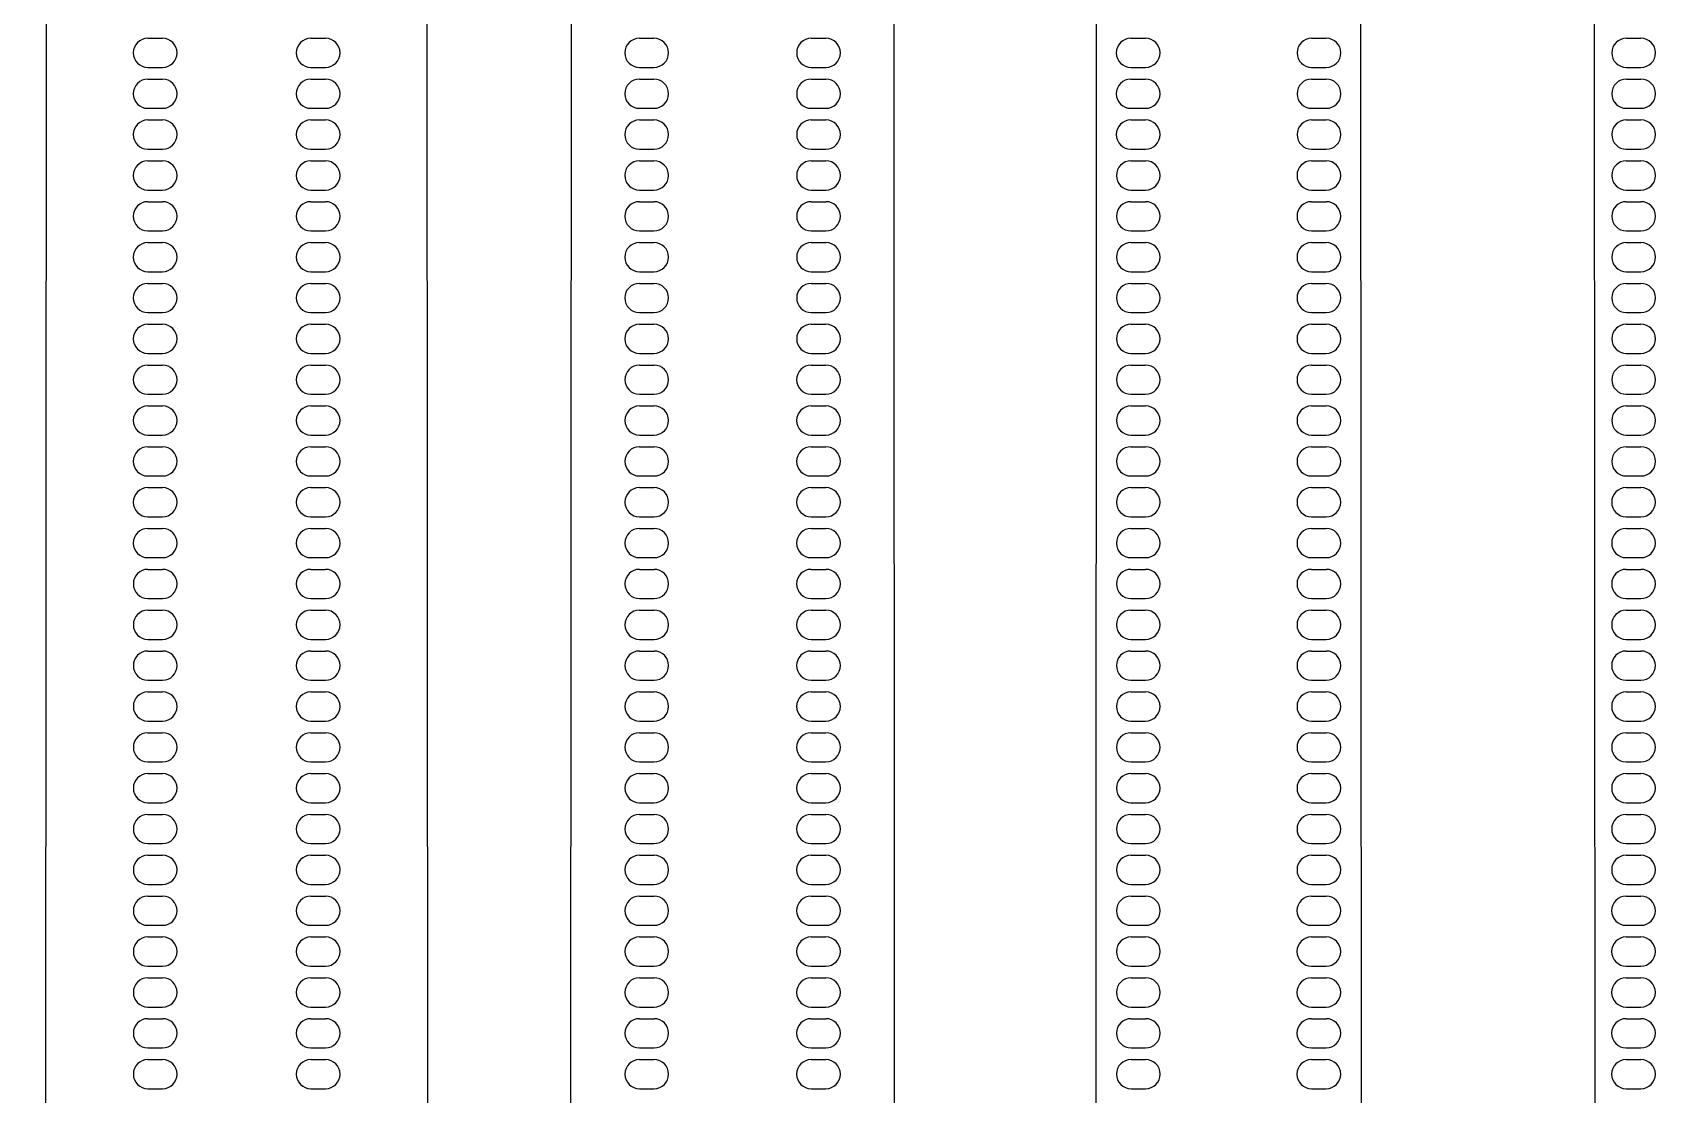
# Model space of a CAD drawing. Header units: millimetres. Extents: x -12.5 to 12.5, y -37.5 to 37.5.
# Drawn here: x -2.9 to -0.118, y 18.785 to 20.605 of the extents above; entities that cross this region are included whole.
import ezdxf

# ---------------------------------------------------------------- set-up
doc = ezdxf.new("R2010")
doc.units = ezdxf.units.MM

msp = doc.modelspace()

# ---------------------------------------------------------------- linework, layer by layer
at = {"color": 7, "linetype": 'Continuous'}
for p, q in [((-2.875, 24), (-2.9, -25)), ((-2.2, -25), (-2.225, 24)), ((-1.975, 24), (-2, -25)), ((-1.4, -25), (-1.425, 24)), ((-1.075, 24), (-1.1, -25)), ((-0.6, -25), (-0.625, 24)), ((-0.225, 24), (-0.2059, -13.45)), ((-2.7022, 20.595), (-2.6772, 20.595)), ((-2.4228, 20.595), (-2.3978, 20.595)), ((-1.8598, 20.595), (-1.8348, 20.595)), ((-1.5652, 20.595), (-1.5402, 20.595)), ((-1.0174, 20.595), (-0.9924, 20.595)), ((-0.7076, 20.595), (-0.6826, 20.595)), ((-0.1682, 20.595), (-0.1432, 20.595)), ((-2.7022, 20.545), (-2.6772, 20.545)), ((-2.4228, 20.545), (-2.3978, 20.545)), ((-1.8598, 20.545), (-1.8348, 20.545)), ((-1.5652, 20.545), (-1.5402, 20.545)), ((-1.0174, 20.545), (-0.9924, 20.545)), ((-0.7076, 20.545), (-0.6826, 20.545)), ((-0.1682, 20.545), (-0.1432, 20.545)), ((-2.7022, 20.525), (-2.6772, 20.525)), ((-2.4228, 20.525), (-2.3978, 20.525)), ((-1.8598, 20.525), (-1.8348, 20.525)), ((-1.5652, 20.525), (-1.5402, 20.525)), ((-1.0174, 20.525), (-0.9924, 20.525)), ((-0.7076, 20.525), (-0.6826, 20.525)), ((-0.1682, 20.525), (-0.1432, 20.525)), ((-2.7022, 20.475), (-2.6772, 20.475)), ((-2.4228, 20.475), (-2.3978, 20.475)), ((-1.8598, 20.475), (-1.8348, 20.475)), ((-1.5652, 20.475), (-1.5402, 20.475)), ((-1.0174, 20.475), (-0.9924, 20.475)), ((-0.7076, 20.475), (-0.6826, 20.475)), ((-0.1682, 20.475), (-0.1432, 20.475)), ((-2.7022, 20.455), (-2.6772, 20.455)), ((-2.4228, 20.455), (-2.3978, 20.455)), ((-1.8598, 20.455), (-1.8348, 20.455)), ((-1.5652, 20.455), (-1.5402, 20.455)), ((-1.0174, 20.455), (-0.9924, 20.455)), ((-0.7076, 20.455), (-0.6826, 20.455)), ((-0.1683, 20.455), (-0.1433, 20.455)), ((-2.7022, 20.405), (-2.6772, 20.405)), ((-2.4228, 20.405), (-2.3978, 20.405)), ((-1.8598, 20.405), (-1.8348, 20.405)), ((-1.5652, 20.405), (-1.5402, 20.405)), ((-1.0174, 20.405), (-0.9924, 20.405)), ((-0.7076, 20.405), (-0.6826, 20.405)), ((-0.1683, 20.405), (-0.1433, 20.405)), ((-2.7022, 20.385), (-2.6772, 20.385)), ((-2.4228, 20.385), (-2.3978, 20.385)), ((-1.8598, 20.385), (-1.8348, 20.385)), ((-1.5652, 20.385), (-1.5402, 20.385)), ((-1.0173, 20.385), (-0.9923, 20.385)), ((-0.7077, 20.385), (-0.6827, 20.385)), ((-0.1683, 20.385), (-0.1433, 20.385)), ((-2.7022, 20.335), (-2.6772, 20.335)), ((-2.4228, 20.335), (-2.3978, 20.335)), ((-1.8598, 20.335), (-1.8348, 20.335)), ((-1.5652, 20.335), (-1.5402, 20.335)), ((-1.0173, 20.335), (-0.9923, 20.335)), ((-0.7077, 20.335), (-0.6827, 20.335)), ((-0.1683, 20.335), (-0.1433, 20.335)), ((-2.7022, 20.315), (-2.6772, 20.315)), ((-2.4228, 20.315), (-2.3978, 20.315)), ((-1.8598, 20.315), (-1.8348, 20.315)), ((-1.5652, 20.315), (-1.5402, 20.315)), ((-1.0173, 20.315), (-0.9923, 20.315)), ((-0.7077, 20.315), (-0.6827, 20.315)), ((-0.1683, 20.315), (-0.1433, 20.315)), ((-2.7022, 20.265), (-2.6772, 20.265)), ((-2.4228, 20.265), (-2.3978, 20.265)), ((-1.8598, 20.265), (-1.8348, 20.265)), ((-1.5652, 20.265), (-1.5402, 20.265)), ((-1.0173, 20.265), (-0.9923, 20.265)), ((-0.7077, 20.265), (-0.6827, 20.265)), ((-0.1683, 20.265), (-0.1433, 20.265)), ((-2.7022, 20.245), (-2.6772, 20.245)), ((-2.4228, 20.245), (-2.3978, 20.245)), ((-1.8598, 20.245), (-1.8348, 20.245)), ((-1.5652, 20.245), (-1.5402, 20.245)), ((-1.0173, 20.245), (-0.9923, 20.245)), ((-0.7077, 20.245), (-0.6827, 20.245)), ((-0.1683, 20.245), (-0.1433, 20.245)), ((-2.7022, 20.195), (-2.6772, 20.195)), ((-2.7022, 20.175), (-2.6772, 20.175)), ((-2.4228, 20.195), (-2.3978, 20.195)), ((-2.4228, 20.175), (-2.3978, 20.175)), ((-1.8598, 20.195), (-1.8348, 20.195)), ((-1.8598, 20.175), (-1.8348, 20.175)), ((-1.5652, 20.195), (-1.5402, 20.195)), ((-1.5652, 20.175), (-1.5402, 20.175)), ((-1.0173, 20.195), (-0.9923, 20.195)), ((-1.0173, 20.175), (-0.9923, 20.175)), ((-0.7077, 20.195), (-0.6827, 20.195)), ((-0.7077, 20.175), (-0.6827, 20.175)), ((-0.1683, 20.195), (-0.1433, 20.195)), ((-0.1683, 20.175), (-0.1433, 20.175)), ((-2.7022, 20.125), (-2.6772, 20.125)), ((-2.4228, 20.125), (-2.3978, 20.125)), ((-1.8598, 20.125), (-1.8348, 20.125)), ((-1.5652, 20.125), (-1.5402, 20.125)), ((-1.0173, 20.125), (-0.9923, 20.125)), ((-0.7077, 20.125), (-0.6827, 20.125)), ((-0.1683, 20.125), (-0.1433, 20.125)), ((-2.7022, 20.105), (-2.6772, 20.105)), ((-2.4228, 20.105), (-2.3978, 20.105)), ((-1.8598, 20.105), (-1.8348, 20.105)), ((-1.5652, 20.105), (-1.5402, 20.105)), ((-1.0173, 20.105), (-0.9923, 20.105)), ((-0.7077, 20.105), (-0.6827, 20.105)), ((-0.1683, 20.105), (-0.1433, 20.105)), ((-2.7022, 20.055), (-2.6772, 20.055)), ((-2.7022, 20.035), (-2.6772, 20.035)), ((-2.4228, 20.055), (-2.3978, 20.055)), ((-2.4228, 20.035), (-2.3978, 20.035)), ((-1.8598, 20.055), (-1.8348, 20.055)), ((-1.8597, 20.035), (-1.8347, 20.035)), ((-1.5653, 20.035), (-1.5403, 20.035)), ((-1.5652, 20.055), (-1.5402, 20.055)), ((-1.0173, 20.055), (-0.9923, 20.055)), ((-1.0173, 20.035), (-0.9923, 20.035)), ((-0.7077, 20.055), (-0.6827, 20.055)), ((-0.7077, 20.035), (-0.6827, 20.035)), ((-0.1683, 20.055), (-0.1433, 20.055)), ((-0.1683, 20.035), (-0.1433, 20.035)), ((-2.7022, 19.985), (-2.6772, 19.985)), ((-2.4228, 19.985), (-2.3978, 19.985)), ((-1.8597, 19.985), (-1.8347, 19.985)), ((-1.5653, 19.985), (-1.5403, 19.985)), ((-1.0173, 19.985), (-0.9923, 19.985)), ((-0.7077, 19.985), (-0.6827, 19.985)), ((-0.1683, 19.985), (-0.1433, 19.985)), ((-2.7022, 19.965), (-2.6772, 19.965)), ((-2.4228, 19.965), (-2.3978, 19.965)), ((-1.8597, 19.965), (-1.8347, 19.965)), ((-1.5653, 19.965), (-1.5403, 19.965)), ((-1.0173, 19.965), (-0.9923, 19.965)), ((-0.7077, 19.965), (-0.6827, 19.965)), ((-0.1683, 19.965), (-0.1433, 19.965)), ((-2.7022, 19.915), (-2.6772, 19.915)), ((-2.7022, 19.895), (-2.6772, 19.895)), ((-2.4228, 19.915), (-2.3978, 19.915)), ((-2.4228, 19.895), (-2.3978, 19.895)), ((-1.8597, 19.915), (-1.8347, 19.915)), ((-1.8597, 19.895), (-1.8347, 19.895)), ((-1.5653, 19.915), (-1.5403, 19.915)), ((-1.5653, 19.895), (-1.5403, 19.895)), ((-1.0173, 19.915), (-0.9923, 19.915)), ((-1.0173, 19.895), (-0.9923, 19.895)), ((-0.7077, 19.915), (-0.6827, 19.915)), ((-0.7077, 19.895), (-0.6827, 19.895)), ((-0.1683, 19.915), (-0.1433, 19.915)), ((-0.1683, 19.895), (-0.1433, 19.895)), ((-2.7022, 19.845), (-2.6772, 19.845)), ((-2.4228, 19.845), (-2.3978, 19.845)), ((-1.8597, 19.845), (-1.8347, 19.845)), ((-1.5653, 19.845), (-1.5403, 19.845)), ((-1.0173, 19.845), (-0.9923, 19.845)), ((-0.7077, 19.845), (-0.6827, 19.845)), ((-0.1683, 19.845), (-0.1433, 19.845)), ((-2.7022, 19.825), (-2.6772, 19.825)), ((-2.4228, 19.825), (-2.3978, 19.825)), ((-1.8597, 19.825), (-1.8347, 19.825)), ((-1.5653, 19.825), (-1.5403, 19.825)), ((-1.0173, 19.825), (-0.9923, 19.825)), ((-0.7077, 19.825), (-0.6827, 19.825)), ((-0.1684, 19.825), (-0.1434, 19.825)), ((-2.7022, 19.775), (-2.6772, 19.775)), ((-2.7022, 19.755), (-2.6772, 19.755)), ((-2.4228, 19.775), (-2.3978, 19.775)), ((-2.4228, 19.755), (-2.3978, 19.755)), ((-1.8597, 19.775), (-1.8347, 19.775)), ((-1.8597, 19.755), (-1.8347, 19.755)), ((-1.5653, 19.775), (-1.5403, 19.775)), ((-1.5653, 19.755), (-1.5403, 19.755)), ((-1.0173, 19.775), (-0.9923, 19.775)), ((-1.0173, 19.755), (-0.9923, 19.755)), ((-0.7077, 19.775), (-0.6827, 19.775)), ((-0.7077, 19.755), (-0.6827, 19.755)), ((-0.1684, 19.775), (-0.1434, 19.775)), ((-0.1684, 19.755), (-0.1434, 19.755)), ((-2.7022, 19.705), (-2.6772, 19.705)), ((-2.4228, 19.705), (-2.3978, 19.705)), ((-1.8597, 19.705), (-1.8347, 19.705)), ((-1.5653, 19.705), (-1.5403, 19.705)), ((-1.0173, 19.705), (-0.9923, 19.705)), ((-0.7077, 19.705), (-0.6827, 19.705)), ((-0.1684, 19.705), (-0.1434, 19.705)), ((-2.7021, 19.685), (-2.6771, 19.685)), ((-2.4229, 19.685), (-2.3979, 19.685)), ((-1.8597, 19.685), (-1.8347, 19.685)), ((-1.5653, 19.685), (-1.5403, 19.685)), ((-1.0173, 19.685), (-0.9923, 19.685)), ((-0.7077, 19.685), (-0.6827, 19.685)), ((-0.1684, 19.685), (-0.1434, 19.685)), ((-2.7021, 19.635), (-2.6771, 19.635)), ((-2.7021, 19.615), (-2.6771, 19.615)), ((-2.4229, 19.635), (-2.3979, 19.635)), ((-2.4229, 19.615), (-2.3979, 19.615)), ((-1.8597, 19.635), (-1.8347, 19.635)), ((-1.8597, 19.615), (-1.8347, 19.615)), ((-1.5653, 19.635), (-1.5403, 19.635)), ((-1.5653, 19.615), (-1.5403, 19.615)), ((-1.0173, 19.635), (-0.9923, 19.635)), ((-1.0173, 19.615), (-0.9923, 19.615)), ((-0.7077, 19.635), (-0.6827, 19.635)), ((-0.7077, 19.615), (-0.6827, 19.615)), ((-0.1684, 19.635), (-0.1434, 19.635)), ((-0.1684, 19.615), (-0.1434, 19.615)), ((-2.7021, 19.565), (-2.6771, 19.565)), ((-2.4229, 19.565), (-2.3979, 19.565)), ((-1.8597, 19.565), (-1.8347, 19.565)), ((-1.5653, 19.565), (-1.5403, 19.565)), ((-1.0173, 19.565), (-0.9923, 19.565)), ((-0.7077, 19.565), (-0.6827, 19.565)), ((-0.1684, 19.565), (-0.1434, 19.565)), ((-2.7021, 19.545), (-2.6771, 19.545)), ((-2.4229, 19.545), (-2.3979, 19.545)), ((-1.8597, 19.545), (-1.8347, 19.545)), ((-1.5653, 19.545), (-1.5403, 19.545)), ((-1.0173, 19.545), (-0.9923, 19.545)), ((-0.7077, 19.545), (-0.6827, 19.545)), ((-0.1684, 19.545), (-0.1434, 19.545)), ((-2.7021, 19.495), (-2.6771, 19.495)), ((-2.7021, 19.475), (-2.6771, 19.475)), ((-2.4229, 19.495), (-2.3979, 19.495)), ((-2.4229, 19.475), (-2.3979, 19.475)), ((-1.8597, 19.495), (-1.8347, 19.495)), ((-1.8597, 19.475), (-1.8347, 19.475)), ((-1.5653, 19.495), (-1.5403, 19.495)), ((-1.5653, 19.475), (-1.5403, 19.475)), ((-1.0173, 19.495), (-0.9923, 19.495)), ((-1.0173, 19.475), (-0.9923, 19.475)), ((-0.7077, 19.495), (-0.6827, 19.495)), ((-0.7077, 19.475), (-0.6827, 19.475)), ((-0.1684, 19.495), (-0.1434, 19.495)), ((-0.1684, 19.475), (-0.1434, 19.475)), ((-2.7021, 19.425), (-2.6771, 19.425)), ((-2.4229, 19.425), (-2.3979, 19.425)), ((-1.8597, 19.425), (-1.8347, 19.425)), ((-1.5653, 19.425), (-1.5403, 19.425)), ((-1.0173, 19.425), (-0.9923, 19.425)), ((-0.7077, 19.425), (-0.6827, 19.425)), ((-0.1684, 19.425), (-0.1434, 19.425)), ((-2.7021, 19.405), (-2.6771, 19.405)), ((-2.4229, 19.405), (-2.3979, 19.405)), ((-1.8597, 19.405), (-1.8347, 19.405)), ((-1.5653, 19.405), (-1.5403, 19.405)), ((-1.0173, 19.405), (-0.9923, 19.405)), ((-0.7077, 19.405), (-0.6827, 19.405)), ((-0.1684, 19.405), (-0.1434, 19.405)), ((-2.7021, 19.355), (-2.6771, 19.355)), ((-2.7021, 19.335), (-2.6771, 19.335)), ((-2.4229, 19.355), (-2.3979, 19.355)), ((-2.4229, 19.335), (-2.3979, 19.335)), ((-1.8597, 19.355), (-1.8347, 19.355)), ((-1.8597, 19.335), (-1.8347, 19.335)), ((-1.5653, 19.355), (-1.5403, 19.355)), ((-1.5653, 19.335), (-1.5403, 19.335)), ((-1.0173, 19.355), (-0.9923, 19.355)), ((-1.0173, 19.335), (-0.9923, 19.335)), ((-0.7077, 19.355), (-0.6827, 19.355)), ((-0.7077, 19.335), (-0.6827, 19.335)), ((-0.1684, 19.355), (-0.1434, 19.355)), ((-0.1684, 19.335), (-0.1434, 19.335)), ((-2.7021, 19.285), (-2.6771, 19.285)), ((-2.4229, 19.285), (-2.3979, 19.285)), ((-1.8597, 19.285), (-1.8347, 19.285)), ((-1.5653, 19.285), (-1.5403, 19.285)), ((-1.0173, 19.285), (-0.9923, 19.285)), ((-0.7077, 19.285), (-0.6827, 19.285)), ((-0.1684, 19.285), (-0.1434, 19.285)), ((-2.7021, 19.265), (-2.6771, 19.265)), ((-2.4229, 19.265), (-2.3979, 19.265)), ((-1.8597, 19.265), (-1.8347, 19.265)), ((-1.5653, 19.265), (-1.5403, 19.265)), ((-1.0173, 19.265), (-0.9923, 19.265)), ((-0.7077, 19.265), (-0.6827, 19.265)), ((-0.1684, 19.265), (-0.1434, 19.265)), ((-2.7021, 19.215), (-2.6771, 19.215)), ((-2.7021, 19.195), (-2.6771, 19.195)), ((-2.4229, 19.215), (-2.3979, 19.215)), ((-2.4229, 19.195), (-2.3979, 19.195)), ((-1.8597, 19.215), (-1.8347, 19.215)), ((-1.8597, 19.195), (-1.8347, 19.195)), ((-1.5653, 19.215), (-1.5403, 19.215)), ((-1.5653, 19.195), (-1.5403, 19.195)), ((-1.0173, 19.215), (-0.9923, 19.215)), ((-1.0173, 19.195), (-0.9923, 19.195)), ((-0.7077, 19.215), (-0.6827, 19.215)), ((-0.7077, 19.195), (-0.6827, 19.195)), ((-0.1684, 19.215), (-0.1434, 19.215)), ((-0.1684, 19.195), (-0.1434, 19.195)), ((-2.7021, 19.145), (-2.6771, 19.145)), ((-2.4229, 19.145), (-2.3979, 19.145)), ((-1.8597, 19.145), (-1.8347, 19.145)), ((-1.5653, 19.145), (-1.5403, 19.145)), ((-1.0173, 19.145), (-0.9923, 19.145)), ((-0.7077, 19.145), (-0.6827, 19.145)), ((-0.1684, 19.145), (-0.1434, 19.145)), ((-2.7021, 19.125), (-2.6771, 19.125)), ((-2.4229, 19.125), (-2.3979, 19.125)), ((-1.8597, 19.125), (-1.8347, 19.125)), ((-1.5653, 19.125), (-1.5403, 19.125)), ((-1.0172, 19.125), (-0.9922, 19.125)), ((-0.7078, 19.125), (-0.6828, 19.125)), ((-0.1685, 19.125), (-0.1435, 19.125)), ((-2.7021, 19.075), (-2.6771, 19.075)), ((-2.4229, 19.075), (-2.3979, 19.075)), ((-1.8597, 19.075), (-1.8347, 19.075)), ((-1.5653, 19.075), (-1.5403, 19.075)), ((-1.0172, 19.075), (-0.9922, 19.075)), ((-0.7078, 19.075), (-0.6828, 19.075)), ((-0.1685, 19.075), (-0.1435, 19.075)), ((-2.7021, 19.055), (-2.6771, 19.055)), ((-2.4229, 19.055), (-2.3979, 19.055)), ((-1.8597, 19.055), (-1.8347, 19.055)), ((-1.5653, 19.055), (-1.5403, 19.055)), ((-1.0172, 19.055), (-0.9922, 19.055)), ((-0.7078, 19.055), (-0.6828, 19.055)), ((-0.1685, 19.055), (-0.1435, 19.055)), ((-2.7021, 19.005), (-2.6771, 19.005)), ((-2.4229, 19.005), (-2.3979, 19.005)), ((-1.8597, 19.005), (-1.8347, 19.005)), ((-1.5653, 19.005), (-1.5403, 19.005)), ((-1.0172, 19.005), (-0.9922, 19.005)), ((-0.7078, 19.005), (-0.6828, 19.005)), ((-0.1685, 19.005), (-0.1435, 19.005)), ((-2.7021, 18.985), (-2.6771, 18.985)), ((-2.4229, 18.985), (-2.3979, 18.985)), ((-1.8597, 18.985), (-1.8347, 18.985)), ((-1.5653, 18.985), (-1.5403, 18.985)), ((-1.0172, 18.985), (-0.9922, 18.985)), ((-0.7078, 18.985), (-0.6828, 18.985)), ((-0.1685, 18.985), (-0.1435, 18.985)), ((-2.7021, 18.935), (-2.6771, 18.935)), ((-2.4229, 18.935), (-2.3979, 18.935)), ((-1.8597, 18.935), (-1.8347, 18.935)), ((-1.5653, 18.935), (-1.5403, 18.935)), ((-1.0172, 18.935), (-0.9922, 18.935)), ((-0.7078, 18.935), (-0.6828, 18.935)), ((-0.1685, 18.935), (-0.1435, 18.935)), ((-2.7021, 18.915), (-2.6771, 18.915)), ((-2.4229, 18.915), (-2.3979, 18.915)), ((-1.8597, 18.915), (-1.8347, 18.915)), ((-1.5653, 18.915), (-1.5403, 18.915)), ((-1.0172, 18.915), (-0.9922, 18.915)), ((-0.7078, 18.915), (-0.6828, 18.915)), ((-0.1685, 18.915), (-0.1435, 18.915)), ((-2.7021, 18.865), (-2.6771, 18.865)), ((-2.4229, 18.865), (-2.3979, 18.865)), ((-1.8597, 18.865), (-1.8347, 18.865)), ((-1.5653, 18.865), (-1.5403, 18.865)), ((-1.0172, 18.865), (-0.9922, 18.865)), ((-0.7078, 18.865), (-0.6828, 18.865)), ((-0.1685, 18.865), (-0.1435, 18.865)), ((-2.7021, 18.845), (-2.6771, 18.845)), ((-2.4229, 18.845), (-2.3979, 18.845)), ((-1.8597, 18.845), (-1.8347, 18.845)), ((-1.5653, 18.845), (-1.5403, 18.845)), ((-1.0172, 18.845), (-0.9922, 18.845)), ((-0.7078, 18.845), (-0.6828, 18.845)), ((-0.1685, 18.845), (-0.1435, 18.845)), ((-2.7021, 18.795), (-2.6771, 18.795)), ((-2.4229, 18.795), (-2.3979, 18.795)), ((-1.8597, 18.795), (-1.8347, 18.795)), ((-1.5653, 18.795), (-1.5403, 18.795)), ((-1.0172, 18.795), (-0.9922, 18.795)), ((-0.7078, 18.795), (-0.6828, 18.795)), ((-0.1685, 18.795), (-0.1435, 18.795))]:
    msp.add_line(p, q, dxfattribs=at)
for centre, start, end in [((-2.7022, 20.57), 90, 270), ((-2.6772, 20.57), 270, 90), ((-2.4228, 20.57), 90, 270), ((-2.3978, 20.57), 270, 90), ((-1.8598, 20.57), 90, 270), ((-1.8348, 20.57), 270, 90), ((-1.5652, 20.57), 90, 270), ((-1.5402, 20.57), 270, 90), ((-1.0174, 20.57), 90, 270), ((-0.9924, 20.57), 270, 90), ((-0.7076, 20.57), 90, 270), ((-0.6826, 20.57), 270, 90), ((-0.1682, 20.57), 90, 270), ((-0.1432, 20.57), 270, 90), ((-2.7022, 20.5), 90, 270), ((-2.6772, 20.5), 270, 90), ((-2.4228, 20.5), 90, 270), ((-2.3978, 20.5), 270, 90), ((-1.8598, 20.5), 90, 270), ((-1.8348, 20.5), 270, 90), ((-1.5652, 20.5), 90, 270), ((-1.5402, 20.5), 270, 90), ((-1.0174, 20.5), 90, 270), ((-0.9924, 20.5), 270, 90), ((-0.7076, 20.5), 90, 270), ((-0.6826, 20.5), 270, 90), ((-0.1682, 20.5), 90, 270), ((-0.1432, 20.5), 270, 90), ((-2.7022, 20.43), 90, 270), ((-2.6772, 20.43), 270, 90), ((-2.4228, 20.43), 90, 270), ((-2.3978, 20.43), 270, 90), ((-1.8598, 20.43), 90, 270), ((-1.8348, 20.43), 270, 90), ((-1.5652, 20.43), 90, 270), ((-1.5402, 20.43), 270, 90), ((-1.0174, 20.43), 90, 270), ((-0.9924, 20.43), 270, 90), ((-0.7076, 20.43), 90, 270), ((-0.6826, 20.43), 270, 90), ((-0.1683, 20.43), 90, 270), ((-0.1433, 20.43), 270, 90), ((-2.7022, 20.36), 90, 270), ((-2.6772, 20.36), 270, 90), ((-2.4228, 20.36), 90, 270), ((-2.3978, 20.36), 270, 90), ((-1.8598, 20.36), 90, 270), ((-1.8348, 20.36), 270, 90), ((-1.5652, 20.36), 90, 270), ((-1.5402, 20.36), 270, 90), ((-1.0173, 20.36), 90, 270), ((-0.9923, 20.36), 270, 90), ((-0.7077, 20.36), 90, 270), ((-0.6827, 20.36), 270, 90), ((-0.1683, 20.36), 90, 270), ((-0.1433, 20.36), 270, 90), ((-2.7022, 20.29), 90, 270), ((-2.6772, 20.29), 270, 90), ((-2.4228, 20.29), 90, 270), ((-2.3978, 20.29), 270, 90), ((-1.8598, 20.29), 90, 270), ((-1.8348, 20.29), 270, 90), ((-1.5652, 20.29), 90, 270), ((-1.5402, 20.29), 270, 90), ((-1.0173, 20.29), 90, 270), ((-0.9923, 20.29), 270, 90), ((-0.7077, 20.29), 90, 270), ((-0.6827, 20.29), 270, 90), ((-0.1683, 20.29), 90, 270), ((-0.1433, 20.29), 270, 90), ((-2.7022, 20.22), 90, 270), ((-2.6772, 20.22), 270, 90), ((-2.4228, 20.22), 90, 270), ((-2.3978, 20.22), 270, 90), ((-1.8598, 20.22), 90, 270), ((-1.8348, 20.22), 270, 90), ((-1.5652, 20.22), 90, 270), ((-1.5402, 20.22), 270, 90), ((-1.0173, 20.22), 90, 270), ((-0.9923, 20.22), 270, 90), ((-0.7077, 20.22), 90, 270), ((-0.6827, 20.22), 270, 90), ((-0.1683, 20.22), 90, 270), ((-0.1433, 20.22), 270, 90), ((-2.7022, 20.15), 90, 270), ((-2.6772, 20.15), 270, 90), ((-2.4228, 20.15), 90, 270), ((-2.3978, 20.15), 270, 90), ((-1.8598, 20.15), 90, 270), ((-1.8348, 20.15), 270, 90), ((-1.5652, 20.15), 90, 270), ((-1.5402, 20.15), 270, 90), ((-1.0173, 20.15), 90, 270), ((-0.9923, 20.15), 270, 90), ((-0.7077, 20.15), 90, 270), ((-0.6827, 20.15), 270, 90), ((-0.1683, 20.15), 90, 270), ((-0.1433, 20.15), 270, 90), ((-2.7022, 20.08), 90, 270), ((-2.6772, 20.08), 270, 90), ((-2.4228, 20.08), 90, 270), ((-2.3978, 20.08), 270, 90), ((-1.8598, 20.08), 90, 270), ((-1.8348, 20.08), 270, 90), ((-1.5652, 20.08), 90, 270), ((-1.5402, 20.08), 270, 90), ((-1.0173, 20.08), 90, 270), ((-0.9923, 20.08), 270, 90), ((-0.7077, 20.08), 90, 270), ((-0.6827, 20.08), 270, 90), ((-0.1683, 20.08), 90, 270), ((-0.1433, 20.08), 270, 90), ((-2.7022, 20.01), 90, 270), ((-2.6772, 20.01), 270, 90), ((-2.4228, 20.01), 90, 270), ((-2.3978, 20.01), 270, 90), ((-1.8597, 20.01), 90, 270), ((-1.8347, 20.01), 270, 90), ((-1.5653, 20.01), 90, 270), ((-1.5403, 20.01), 270, 90), ((-1.0173, 20.01), 90, 270), ((-0.9923, 20.01), 270, 90), ((-0.7077, 20.01), 90, 270), ((-0.6827, 20.01), 270, 90), ((-0.1683, 20.01), 90, 270), ((-0.1433, 20.01), 270, 90), ((-2.7022, 19.94), 90, 270), ((-2.6772, 19.94), 270, 90), ((-2.4228, 19.94), 90, 270), ((-2.3978, 19.94), 270, 90), ((-1.8597, 19.94), 90, 270), ((-1.8347, 19.94), 270, 90), ((-1.5653, 19.94), 90, 270), ((-1.5403, 19.94), 270, 90), ((-1.0173, 19.94), 90, 270), ((-0.9923, 19.94), 270, 90), ((-0.7077, 19.94), 90, 270), ((-0.6827, 19.94), 270, 90), ((-0.1683, 19.94), 90, 270), ((-0.1433, 19.94), 270, 90), ((-2.7022, 19.87), 90, 270), ((-2.6772, 19.87), 270, 90), ((-2.4228, 19.87), 90, 270), ((-2.3978, 19.87), 270, 90), ((-1.8597, 19.87), 90, 270), ((-1.8347, 19.87), 270, 90), ((-1.5653, 19.87), 90, 270), ((-1.5403, 19.87), 270, 90), ((-1.0173, 19.87), 90, 270), ((-0.9923, 19.87), 270, 90), ((-0.7077, 19.87), 90, 270), ((-0.6827, 19.87), 270, 90), ((-0.1683, 19.87), 90, 270), ((-0.1433, 19.87), 270, 90), ((-2.7022, 19.8), 90, 270), ((-2.6772, 19.8), 270, 90), ((-2.4228, 19.8), 90, 270), ((-2.3978, 19.8), 270, 90), ((-1.8597, 19.8), 90, 270), ((-1.8347, 19.8), 270, 90), ((-1.5653, 19.8), 90, 270), ((-1.5403, 19.8), 270, 90), ((-1.0173, 19.8), 90, 270), ((-0.9923, 19.8), 270, 90), ((-0.7077, 19.8), 90, 270), ((-0.6827, 19.8), 270, 90), ((-0.1684, 19.8), 90, 270), ((-0.1434, 19.8), 270, 90), ((-2.7022, 19.73), 90, 270), ((-2.6772, 19.73), 270, 90), ((-2.4228, 19.73), 90, 270), ((-2.3978, 19.73), 270, 90), ((-1.8597, 19.73), 90, 270), ((-1.8347, 19.73), 270, 90), ((-1.5653, 19.73), 90, 270), ((-1.5403, 19.73), 270, 90), ((-1.0173, 19.73), 90, 270), ((-0.9923, 19.73), 270, 90), ((-0.7077, 19.73), 90, 270), ((-0.6827, 19.73), 270, 90), ((-0.1684, 19.73), 90, 270), ((-0.1434, 19.73), 270, 90), ((-2.7021, 19.66), 90, 270), ((-2.6771, 19.66), 270, 90), ((-2.4229, 19.66), 90, 270), ((-2.3979, 19.66), 270, 90), ((-1.8597, 19.66), 90, 270), ((-1.8347, 19.66), 270, 90), ((-1.5653, 19.66), 90, 270), ((-1.5403, 19.66), 270, 90), ((-1.0173, 19.66), 90, 270), ((-0.9923, 19.66), 270, 90), ((-0.7077, 19.66), 90, 270), ((-0.6827, 19.66), 270, 90), ((-0.1684, 19.66), 90, 270), ((-0.1434, 19.66), 270, 90), ((-2.7021, 19.59), 90, 270), ((-2.6771, 19.59), 270, 90), ((-2.4229, 19.59), 90, 270), ((-2.3979, 19.59), 270, 90), ((-1.8597, 19.59), 90, 270), ((-1.8347, 19.59), 270, 90), ((-1.5653, 19.59), 90, 270), ((-1.5403, 19.59), 270, 90), ((-1.0173, 19.59), 90, 270), ((-0.9923, 19.59), 270, 90), ((-0.7077, 19.59), 90, 270), ((-0.6827, 19.59), 270, 90), ((-0.1684, 19.59), 90, 270), ((-0.1434, 19.59), 270, 90), ((-2.7021, 19.52), 90, 270), ((-2.6771, 19.52), 270, 90), ((-2.4229, 19.52), 90, 270), ((-2.3979, 19.52), 270, 90), ((-1.8597, 19.52), 90, 270), ((-1.8347, 19.52), 270, 90), ((-1.5653, 19.52), 90, 270), ((-1.5403, 19.52), 270, 90), ((-1.0173, 19.52), 90, 270), ((-0.9923, 19.52), 270, 90), ((-0.7077, 19.52), 90, 270), ((-0.6827, 19.52), 270, 90), ((-0.1684, 19.52), 90, 270), ((-0.1434, 19.52), 270, 90), ((-2.7021, 19.45), 90, 270), ((-2.6771, 19.45), 270, 90), ((-2.4229, 19.45), 90, 270), ((-2.3979, 19.45), 270, 90), ((-1.8597, 19.45), 90, 270), ((-1.8347, 19.45), 270, 90), ((-1.5653, 19.45), 90, 270), ((-1.5403, 19.45), 270, 90), ((-1.0173, 19.45), 90, 270), ((-0.9923, 19.45), 270, 90), ((-0.7077, 19.45), 90, 270), ((-0.6827, 19.45), 270, 90), ((-0.1684, 19.45), 90, 270), ((-0.1434, 19.45), 270, 90), ((-2.7021, 19.38), 90, 270), ((-2.6771, 19.38), 270, 90), ((-2.4229, 19.38), 90, 270), ((-2.3979, 19.38), 270, 90), ((-1.8597, 19.38), 90, 270), ((-1.8347, 19.38), 270, 90), ((-1.5653, 19.38), 90, 270), ((-1.5403, 19.38), 270, 90), ((-1.0173, 19.38), 90, 270), ((-0.9923, 19.38), 270, 90), ((-0.7077, 19.38), 90, 270), ((-0.6827, 19.38), 270, 90), ((-0.1684, 19.38), 90, 270), ((-0.1434, 19.38), 270, 90), ((-2.7021, 19.31), 90, 270), ((-2.6771, 19.31), 270, 90), ((-2.4229, 19.31), 90, 270), ((-2.3979, 19.31), 270, 90), ((-1.8597, 19.31), 90, 270), ((-1.8347, 19.31), 270, 90), ((-1.5653, 19.31), 90, 270), ((-1.5403, 19.31), 270, 90), ((-1.0173, 19.31), 90, 270), ((-0.9923, 19.31), 270, 90), ((-0.7077, 19.31), 90, 270), ((-0.6827, 19.31), 270, 90), ((-0.1684, 19.31), 90, 270), ((-0.1434, 19.31), 270, 90), ((-2.7021, 19.24), 90, 270), ((-2.6771, 19.24), 270, 90), ((-2.4229, 19.24), 90, 270), ((-2.3979, 19.24), 270, 90), ((-1.8597, 19.24), 90, 270), ((-1.8347, 19.24), 270, 90), ((-1.5653, 19.24), 90, 270), ((-1.5403, 19.24), 270, 90), ((-1.0173, 19.24), 90, 270), ((-0.9923, 19.24), 270, 90), ((-0.7077, 19.24), 90, 270), ((-0.6827, 19.24), 270, 90), ((-0.1684, 19.24), 90, 270), ((-0.1434, 19.24), 270, 90), ((-2.7021, 19.17), 90, 270), ((-2.6771, 19.17), 270, 90), ((-2.4229, 19.17), 90, 270), ((-2.3979, 19.17), 270, 90), ((-1.8597, 19.17), 90, 270), ((-1.8347, 19.17), 270, 90), ((-1.5653, 19.17), 90, 270), ((-1.5403, 19.17), 270, 90), ((-1.0173, 19.17), 90, 270), ((-0.9923, 19.17), 270, 90), ((-0.7077, 19.17), 90, 270), ((-0.6827, 19.17), 270, 90), ((-0.1684, 19.17), 90, 270), ((-0.1434, 19.17), 270, 90), ((-2.7021, 19.1), 90, 270), ((-2.6771, 19.1), 270, 90), ((-2.4229, 19.1), 90, 270), ((-2.3979, 19.1), 270, 90), ((-1.8597, 19.1), 90, 270), ((-1.8347, 19.1), 270, 90), ((-1.5653, 19.1), 90, 270), ((-1.5403, 19.1), 270, 90), ((-1.0172, 19.1), 90, 270), ((-0.9922, 19.1), 270, 90), ((-0.7078, 19.1), 90, 270), ((-0.6828, 19.1), 270, 90), ((-0.1685, 19.1), 90, 270), ((-0.1435, 19.1), 270, 90), ((-2.7021, 19.03), 90, 270), ((-2.6771, 19.03), 270, 90), ((-2.4229, 19.03), 90, 270), ((-2.3979, 19.03), 270, 90), ((-1.8597, 19.03), 90, 270), ((-1.8347, 19.03), 270, 90), ((-1.5653, 19.03), 90, 270), ((-1.5403, 19.03), 270, 90), ((-1.0172, 19.03), 90, 270), ((-0.9922, 19.03), 270, 90), ((-0.7078, 19.03), 90, 270), ((-0.6828, 19.03), 270, 90), ((-0.1685, 19.03), 90, 270), ((-0.1435, 19.03), 270, 90), ((-2.7021, 18.96), 90, 270), ((-2.6771, 18.96), 270, 90), ((-2.4229, 18.96), 90, 270), ((-2.3979, 18.96), 270, 90), ((-1.8597, 18.96), 90, 270), ((-1.8347, 18.96), 270, 90), ((-1.5653, 18.96), 90, 270), ((-1.5403, 18.96), 270, 90), ((-1.0172, 18.96), 90, 270), ((-0.9922, 18.96), 270, 90), ((-0.7078, 18.96), 90, 270), ((-0.6828, 18.96), 270, 90), ((-0.1685, 18.96), 90, 270), ((-0.1435, 18.96), 270, 90), ((-2.7021, 18.89), 90, 270), ((-2.6771, 18.89), 270, 90), ((-2.4229, 18.89), 90, 270), ((-2.3979, 18.89), 270, 90), ((-1.8597, 18.89), 90, 270), ((-1.8347, 18.89), 270, 90), ((-1.5653, 18.89), 90, 270), ((-1.5403, 18.89), 270, 90), ((-1.0172, 18.89), 90, 270), ((-0.9922, 18.89), 270, 90), ((-0.7078, 18.89), 90, 270), ((-0.6828, 18.89), 270, 90), ((-0.1685, 18.89), 90, 270), ((-0.1435, 18.89), 270, 90), ((-2.7021, 18.82), 90, 270), ((-2.6771, 18.82), 270, 90), ((-2.4229, 18.82), 90, 270), ((-2.3979, 18.82), 270, 90), ((-1.8597, 18.82), 90, 270), ((-1.8347, 18.82), 270, 90), ((-1.5653, 18.82), 90, 270), ((-1.5403, 18.82), 270, 90), ((-1.0172, 18.82), 90, 270), ((-0.9922, 18.82), 270, 90), ((-0.7078, 18.82), 90, 270), ((-0.6828, 18.82), 270, 90), ((-0.1685, 18.82), 90, 270), ((-0.1435, 18.82), 270, 90)]:
    msp.add_arc(centre, 0.025, start, end, dxfattribs=at)

doc.saveas('drawing.dxf')
